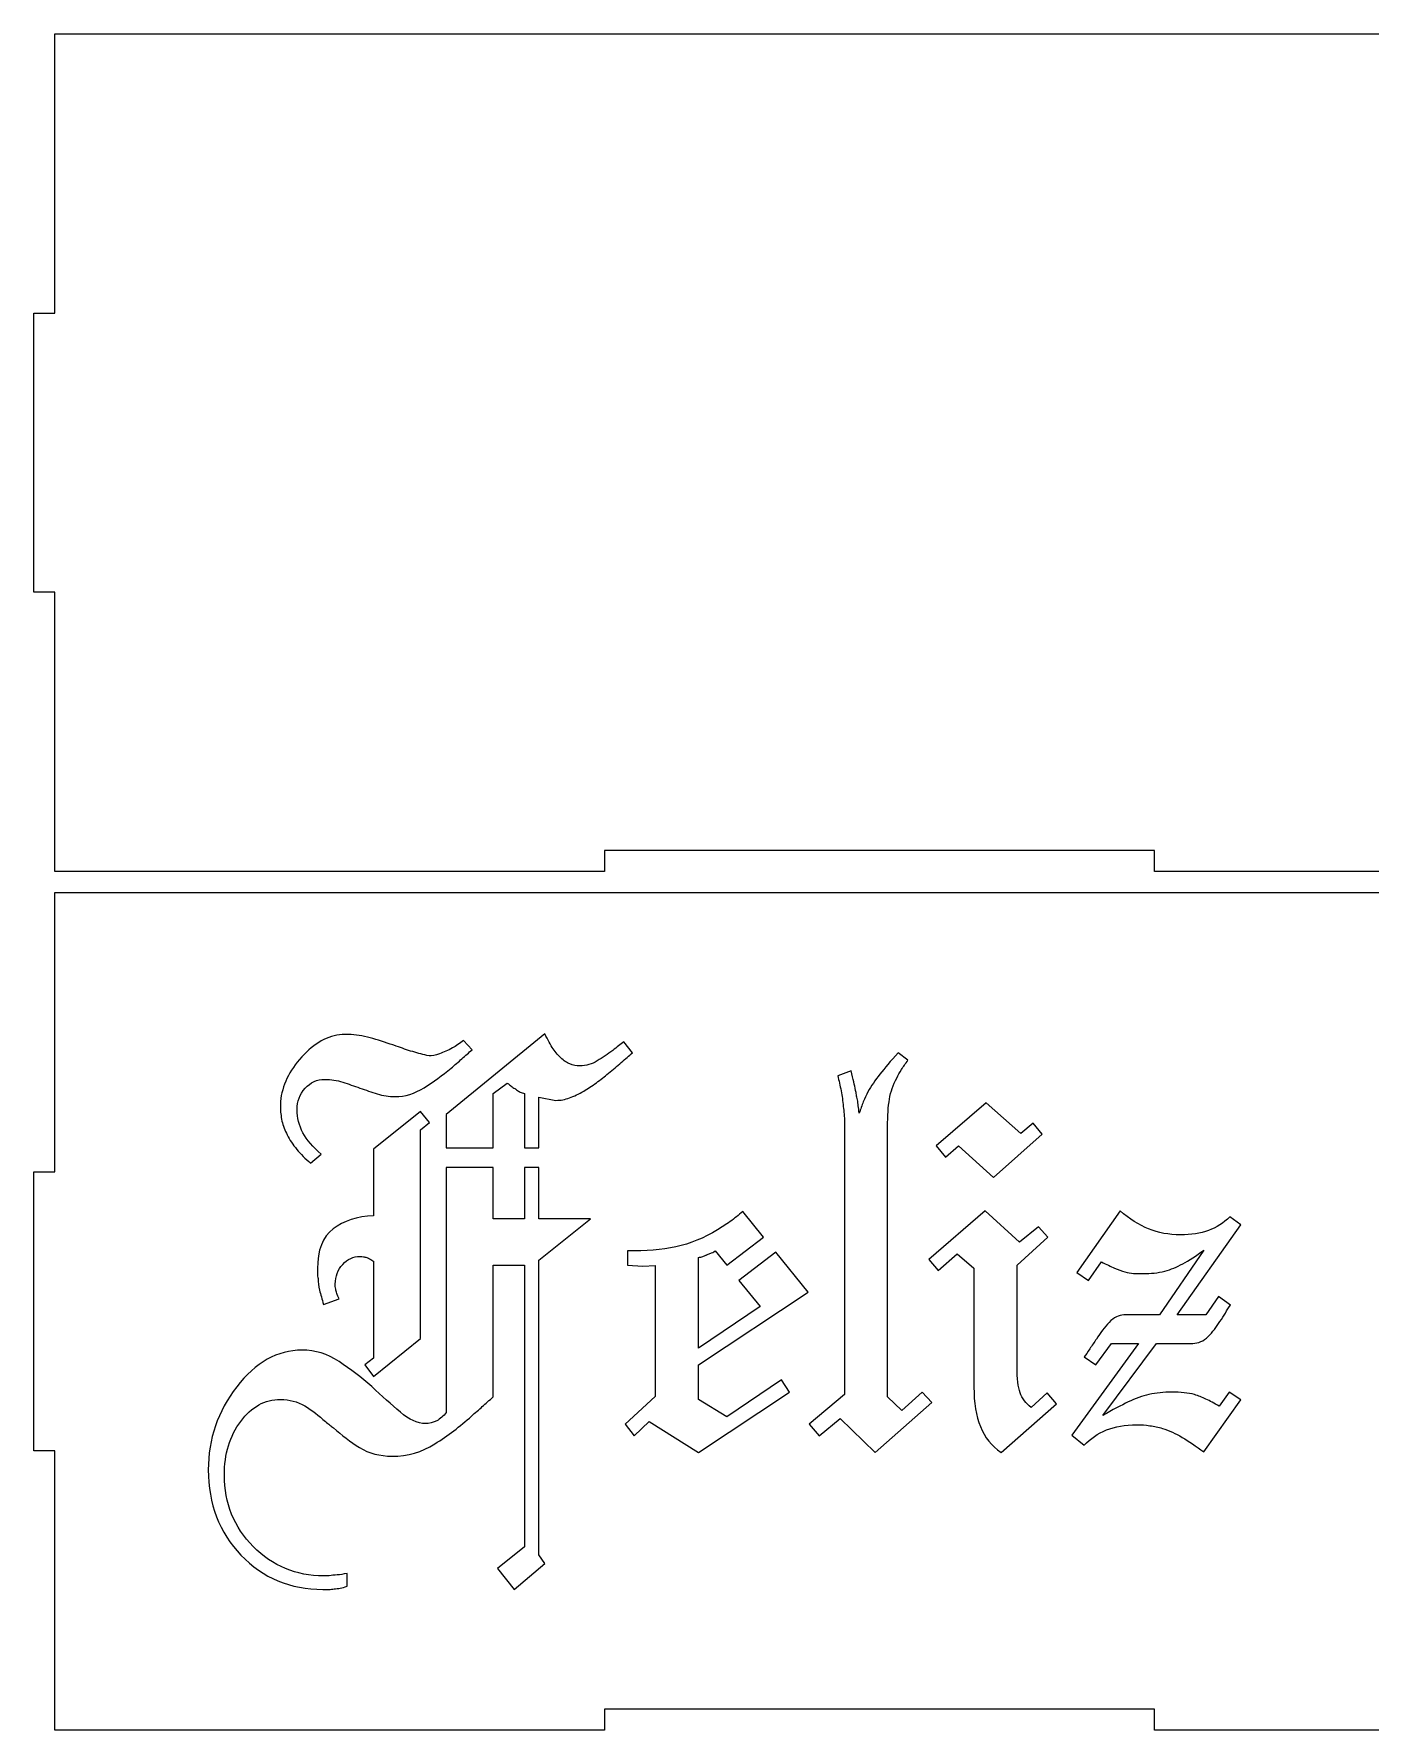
# Model space of a CAD drawing. Header units: millimetres. Extents: x -1983 to 1983, y -412 to 412.
# Drawn here: x 496.9 to 688.5, y -412.5 to -169.5 of the extents above; entities that cross this region are included whole.
import ezdxf

# ---------------------------------------------------------------- set-up
doc = ezdxf.new("R2010")
doc.units = ezdxf.units.MM
doc.header["$MEASUREMENT"] = 0
doc.layers.add('Camada 1', color=7, linetype='Continuous')

msp = doc.modelspace()

# ---------------------------------------------------------------- linework, layer by layer
at = {"layer": 'Camada 1', "color": 250, "lineweight": 9}
for points, knots in [([(896.9377, -169.5), (896.9377, -169.5), (499.9377, -169.5), (499.9377, -169.5), (499.9377, -169.5), (499.9377, -169.5), (499.9377, -209.5), (499.9377, -209.5), (499.9377, -209.5), (499.9377, -209.5), (496.9377, -209.5), (496.9377, -209.5), (496.9377, -209.5), (496.9377, -209.5), (496.9377, -249.5), (496.9377, -249.5), (496.9377, -249.5), (496.9377, -249.5), (499.9377, -249.5), (499.9377, -249.5), (499.9377, -249.5), (499.9377, -249.5), (499.9377, -289.5), (499.9377, -289.5), (499.9377, -289.5), (499.9377, -289.5), (578.7377, -289.5), (578.7377, -289.5), (578.7377, -289.5), (578.7377, -289.5), (578.7377, -286.5), (578.7377, -286.5), (578.7377, -286.5), (578.7377, -286.5), (657.5377, -286.5), (657.5377, -286.5), (657.5377, -286.5), (657.5377, -286.5), (657.5377, -289.5), (657.5377, -289.5), (657.5377, -289.5), (657.5377, -289.5), (736.3377, -289.5), (736.3377, -289.5), (736.3377, -289.5), (736.3377, -289.5), (736.3377, -286.5), (736.3377, -286.5), (736.3377, -286.5), (736.3377, -286.5), (815.1377, -286.5), (815.1377, -286.5), (815.1377, -286.5), (815.1377, -286.5), (815.1377, -289.5), (815.1377, -289.5), (815.1377, -289.5), (815.1377, -289.5), (896.9377, -289.5), (896.9377, -289.5), (896.9377, -289.5), (896.9377, -289.5), (896.9377, -249.5), (896.9377, -249.5), (896.9377, -249.5), (896.9377, -249.5), (893.9377, -249.5), (893.9377, -249.5), (893.9377, -249.5), (893.9377, -249.5), (893.9377, -209.5), (893.9377, -209.5), (893.9377, -209.5), (893.9377, -209.5), (896.9377, -209.5), (896.9377, -209.5), (896.9377, -209.5), (896.9377, -209.5), (896.9377, -169.5), (896.9377, -169.5)], [0, 0, 0, 0, 0.04761905, 0.04761905, 0.04761905, 0.04761905, 0.0952381, 0.0952381, 0.0952381, 0.0952381, 0.14285714, 0.14285714, 0.14285714, 0.14285714, 0.19047619, 0.19047619, 0.19047619, 0.19047619, 0.23809524, 0.23809524, 0.23809524, 0.23809524, 0.28571429, 0.28571429, 0.28571429, 0.28571429, 0.33333333, 0.33333333, 0.33333333, 0.33333333, 0.38095238, 0.38095238, 0.38095238, 0.38095238, 0.42857143, 0.42857143, 0.42857143, 0.42857143, 0.47619048, 0.47619048, 0.47619048, 0.47619048, 0.52380952, 0.52380952, 0.52380952, 0.52380952, 0.57142857, 0.57142857, 0.57142857, 0.57142857, 0.61904762, 0.61904762, 0.61904762, 0.61904762, 0.66666667, 0.66666667, 0.66666667, 0.66666667, 0.71428571, 0.71428571, 0.71428571, 0.71428571, 0.76190476, 0.76190476, 0.76190476, 0.76190476, 0.80952381, 0.80952381, 0.80952381, 0.80952381, 0.85714286, 0.85714286, 0.85714286, 0.85714286, 0.9047619, 0.9047619, 0.9047619, 0.9047619, 1, 1, 1, 1]), ([(896.9377, -292.5), (896.9377, -292.5), (499.9377, -292.5), (499.9377, -292.5), (499.9377, -292.5), (499.9377, -292.5), (499.9377, -332.5), (499.9377, -332.5), (499.9377, -332.5), (499.9377, -332.5), (496.9377, -332.5), (496.9377, -332.5), (496.9377, -332.5), (496.9377, -332.5), (496.9377, -372.5), (496.9377, -372.5), (496.9377, -372.5), (496.9377, -372.5), (499.9377, -372.5), (499.9377, -372.5), (499.9377, -372.5), (499.9377, -372.5), (499.9377, -412.5), (499.9377, -412.5), (499.9377, -412.5), (499.9377, -412.5), (578.7377, -412.5), (578.7377, -412.5), (578.7377, -412.5), (578.7377, -412.5), (578.7377, -409.5), (578.7377, -409.5), (578.7377, -409.5), (578.7377, -409.5), (657.5377, -409.5), (657.5377, -409.5), (657.5377, -409.5), (657.5377, -409.5), (657.5377, -412.5), (657.5377, -412.5), (657.5377, -412.5), (657.5377, -412.5), (736.3377, -412.5), (736.3377, -412.5), (736.3377, -412.5), (736.3377, -412.5), (736.3377, -409.5), (736.3377, -409.5), (736.3377, -409.5), (736.3377, -409.5), (815.1377, -409.5), (815.1377, -409.5), (815.1377, -409.5), (815.1377, -409.5), (815.1377, -412.5), (815.1377, -412.5), (815.1377, -412.5), (815.1377, -412.5), (896.9377, -412.5), (896.9377, -412.5), (896.9377, -412.5), (896.9377, -412.5), (896.9377, -372.5), (896.9377, -372.5), (896.9377, -372.5), (896.9377, -372.5), (893.9377, -372.5), (893.9377, -372.5), (893.9377, -372.5), (893.9377, -372.5), (893.9377, -332.5), (893.9377, -332.5), (893.9377, -332.5), (893.9377, -332.5), (896.9377, -332.5), (896.9377, -332.5), (896.9377, -332.5), (896.9377, -332.5), (896.9377, -292.5), (896.9377, -292.5)], [0, 0, 0, 0, 0.04761905, 0.04761905, 0.04761905, 0.04761905, 0.0952381, 0.0952381, 0.0952381, 0.0952381, 0.14285714, 0.14285714, 0.14285714, 0.14285714, 0.19047619, 0.19047619, 0.19047619, 0.19047619, 0.23809524, 0.23809524, 0.23809524, 0.23809524, 0.28571429, 0.28571429, 0.28571429, 0.28571429, 0.33333333, 0.33333333, 0.33333333, 0.33333333, 0.38095238, 0.38095238, 0.38095238, 0.38095238, 0.42857143, 0.42857143, 0.42857143, 0.42857143, 0.47619048, 0.47619048, 0.47619048, 0.47619048, 0.52380952, 0.52380952, 0.52380952, 0.52380952, 0.57142857, 0.57142857, 0.57142857, 0.57142857, 0.61904762, 0.61904762, 0.61904762, 0.61904762, 0.66666667, 0.66666667, 0.66666667, 0.66666667, 0.71428571, 0.71428571, 0.71428571, 0.71428571, 0.76190476, 0.76190476, 0.76190476, 0.76190476, 0.80952381, 0.80952381, 0.80952381, 0.80952381, 0.85714286, 0.85714286, 0.85714286, 0.85714286, 0.9047619, 0.9047619, 0.9047619, 0.9047619, 1, 1, 1, 1]), ([(536.6044, -331.295), (535.8386, -330.6471), (535.1761, -329.9842), (534.6161, -329.307), (534.6161, -329.307), (534.0571, -328.63), (533.6004, -327.9378), (533.2472, -327.231), (533.2472, -327.231), (532.8937, -326.5829), (532.6438, -325.9203), (532.4961, -325.2428), (532.4961, -325.2428), (532.3488, -324.5659), (532.2753, -323.8735), (532.2753, -323.1668), (532.2753, -323.1668), (532.2753, -323.0489), (532.2753, -322.9309), (532.2753, -322.8137), (532.2753, -322.8137), (532.2753, -322.6954), (532.2753, -322.5775), (532.2753, -322.4602), (532.2753, -322.4602), (532.5108, -320.1624), (533.5272, -318.0275), (535.3234, -316.0542), (535.3234, -316.0542), (537.1201, -314.0812), (539.0488, -313.0057), (541.1104, -312.8293), (541.1104, -312.8293), (541.2287, -312.8293), (541.3312, -312.8293), (541.4193, -312.8293), (541.4193, -312.8293), (541.5077, -312.8293), (541.5821, -312.8293), (541.6406, -312.8293), (541.6406, -312.8293), (542.6422, -312.8293), (543.6724, -312.962), (544.7328, -313.2273), (544.7328, -313.2273), (545.7937, -313.4922), (546.8826, -313.8309), (548.0019, -314.2429), (548.0019, -314.2429), (548.1194, -314.2429), (548.2524, -314.2727), (548.3994, -314.3311), (548.3994, -314.3311), (548.5468, -314.3905), (548.7088, -314.4491), (548.8853, -314.5079), (548.8853, -314.5079), (549.6511, -314.8026), (550.4319, -315.0675), (551.2272, -315.3035), (551.2272, -315.3035), (552.0222, -315.5389), (552.8024, -315.7451), (553.5686, -315.9219), (553.5686, -315.9219), (553.9808, -315.9219), (554.4811, -315.8186), (555.0704, -315.6125), (555.0704, -315.6125), (555.6592, -315.406), (556.2776, -315.1267), (556.9257, -314.7735), (556.9257, -314.7735), (557.1611, -314.6553), (557.4262, -314.4938), (557.721, -314.2873), (557.721, -314.2873), (558.0153, -314.0812), (558.2803, -313.8895), (558.5158, -313.7127), (558.5158, -313.7127), (558.5158, -313.7127), (559.7528, -315.0384), (559.7528, -315.0384), (559.7528, -315.0384), (559.2817, -315.4504), (558.7958, -315.8775), (558.2953, -316.3194), (558.2953, -316.3194), (557.7942, -316.7609), (557.2792, -317.2176), (556.7491, -317.6887), (556.7491, -317.6887), (555.5122, -318.6903), (554.2161, -319.6178), (552.8612, -320.4719), (552.8612, -320.4719), (551.5068, -321.3258), (550.1225, -321.7525), (548.7088, -321.7525), (548.7088, -321.7525), (547.8252, -321.7525), (546.9711, -321.6203), (546.1468, -321.3553), (546.1468, -321.3553), (545.3222, -321.0903), (544.4976, -320.8107), (543.6724, -320.5159), (543.6724, -320.5159), (542.8477, -320.2216), (542.0236, -319.9419), (541.1989, -319.677), (541.1989, -319.677), (540.3742, -319.4118), (539.5203, -319.279), (538.6368, -319.279), (538.6368, -319.279), (537.5176, -319.279), (536.5751, -319.7058), (535.8092, -320.5604), (535.8092, -320.5604), (535.0437, -321.4141), (534.6608, -322.4301), (534.6608, -323.6085), (534.6608, -323.6085), (534.6608, -324.787), (534.9402, -325.8909), (535.5002, -326.9217), (535.5002, -326.9217), (536.0595, -327.9525), (536.9286, -328.9688), (538.1062, -329.9699), (538.1062, -329.9699), (538.1062, -329.9699), (536.6044, -331.295), (536.6044, -331.295)], [0, 0, 0, 0, 0.02857143, 0.02857143, 0.02857143, 0.02857143, 0.05714286, 0.05714286, 0.05714286, 0.05714286, 0.08571429, 0.08571429, 0.08571429, 0.08571429, 0.11428571, 0.11428571, 0.11428571, 0.11428571, 0.14285714, 0.14285714, 0.14285714, 0.14285714, 0.17142857, 0.17142857, 0.17142857, 0.17142857, 0.2, 0.2, 0.2, 0.2, 0.22857143, 0.22857143, 0.22857143, 0.22857143, 0.25714286, 0.25714286, 0.25714286, 0.25714286, 0.28571429, 0.28571429, 0.28571429, 0.28571429, 0.31428571, 0.31428571, 0.31428571, 0.31428571, 0.34285714, 0.34285714, 0.34285714, 0.34285714, 0.37142857, 0.37142857, 0.37142857, 0.37142857, 0.4, 0.4, 0.4, 0.4, 0.42857143, 0.42857143, 0.42857143, 0.42857143, 0.45714286, 0.45714286, 0.45714286, 0.45714286, 0.48571429, 0.48571429, 0.48571429, 0.48571429, 0.51428571, 0.51428571, 0.51428571, 0.51428571, 0.54285714, 0.54285714, 0.54285714, 0.54285714, 0.57142857, 0.57142857, 0.57142857, 0.57142857, 0.6, 0.6, 0.6, 0.6, 0.62857143, 0.62857143, 0.62857143, 0.62857143, 0.65714286, 0.65714286, 0.65714286, 0.65714286, 0.68571429, 0.68571429, 0.68571429, 0.68571429, 0.71428571, 0.71428571, 0.71428571, 0.71428571, 0.74285714, 0.74285714, 0.74285714, 0.74285714, 0.77142857, 0.77142857, 0.77142857, 0.77142857, 0.8, 0.8, 0.8, 0.8, 0.82857143, 0.82857143, 0.82857143, 0.82857143, 0.85714286, 0.85714286, 0.85714286, 0.85714286, 0.88571429, 0.88571429, 0.88571429, 0.88571429, 0.91428571, 0.91428571, 0.91428571, 0.91428571, 0.94285714, 0.94285714, 0.94285714, 0.94285714, 1, 1, 1, 1]), ([(556.0421, -329.1036), (556.0421, -329.1036), (556.0421, -324.3155), (556.0421, -324.3155), (556.0421, -324.3155), (556.0421, -324.3155), (570.1786, -312.741), (570.1786, -312.741), (570.1786, -312.741), (570.5908, -313.6245), (570.9888, -314.3462), (571.371, -314.9058), (571.371, -314.9058), (571.7542, -315.4651), (572.1224, -315.8925), (572.4759, -316.1869), (572.4759, -316.1869), (572.8886, -316.5994), (573.3153, -316.8938), (573.7569, -317.0703), (573.7569, -317.0703), (574.199, -317.2469), (574.6844, -317.3352), (575.2153, -317.3352), (575.2153, -317.3352), (576.0987, -317.3352), (576.9227, -317.1), (577.6888, -316.6285), (577.6888, -316.6285), (578.4542, -316.1575), (579.1907, -315.6566), (579.8974, -315.1267), (579.8974, -315.1267), (580.192, -314.891), (580.472, -314.6705), (580.737, -314.464), (580.737, -314.464), (581.0019, -314.2576), (581.2522, -314.0662), (581.4877, -313.8895), (581.4877, -313.8895), (581.4877, -313.8895), (582.7253, -315.4802), (582.7253, -315.4802), (582.7253, -315.4802), (582.2538, -315.8925), (581.7236, -316.3488), (581.1342, -316.8494), (581.1342, -316.8494), (580.5455, -317.3503), (579.9268, -317.8655), (579.2792, -318.3957), (579.2792, -318.3957), (578.7486, -318.867), (578.1742, -319.3235), (577.5558, -319.7652), (577.5558, -319.7652), (576.9374, -320.2069), (576.334, -320.6042), (575.7453, -320.9576), (575.7453, -320.9576), (575.0377, -321.3703), (574.3607, -321.6941), (573.7126, -321.9295), (573.7126, -321.9295), (573.0653, -322.1652), (572.4171, -322.2834), (571.7692, -322.2834), (571.7692, -322.2834), (571.7692, -322.2834), (569.2951, -321.841), (569.2951, -321.841), (569.2951, -321.841), (569.2951, -321.841), (569.2951, -329.1036), (569.2951, -329.1036), (569.2951, -329.1036), (569.2951, -329.1036), (567.263, -329.1036), (567.263, -329.1036), (567.263, -329.1036), (567.263, -329.1036), (567.263, -321.3109), (567.263, -321.3109), (567.263, -321.3109), (567.0276, -321.2524), (566.821, -321.1788), (566.6442, -321.0903), (566.6442, -321.0903), (566.4676, -321.002), (566.2911, -320.8989), (566.1143, -320.7809), (566.1143, -320.7809), (566.0555, -320.7221), (566.0111, -320.6777), (565.9821, -320.6485), (565.9821, -320.6485), (565.9523, -320.6189), (565.9086, -320.6042), (565.8493, -320.6042), (565.8493, -320.6042), (565.6727, -320.4869), (565.5107, -320.3689), (565.3636, -320.2507), (565.3636, -320.2507), (565.2159, -320.1335), (565.0242, -319.9858), (564.7889, -319.8093), (564.7889, -319.8093), (564.7889, -319.8093), (562.7572, -321.3109), (562.7572, -321.3109), (562.7572, -321.3109), (562.7572, -321.3109), (562.7572, -329.1036), (562.7572, -329.1036), (562.7572, -329.1036), (562.7572, -329.1036), (556.0421, -329.1036), (556.0421, -329.1036)], [0, 0, 0, 0, 0.03225806, 0.03225806, 0.03225806, 0.03225806, 0.06451613, 0.06451613, 0.06451613, 0.06451613, 0.09677419, 0.09677419, 0.09677419, 0.09677419, 0.12903226, 0.12903226, 0.12903226, 0.12903226, 0.16129032, 0.16129032, 0.16129032, 0.16129032, 0.19354839, 0.19354839, 0.19354839, 0.19354839, 0.22580645, 0.22580645, 0.22580645, 0.22580645, 0.25806452, 0.25806452, 0.25806452, 0.25806452, 0.29032258, 0.29032258, 0.29032258, 0.29032258, 0.32258065, 0.32258065, 0.32258065, 0.32258065, 0.35483871, 0.35483871, 0.35483871, 0.35483871, 0.38709677, 0.38709677, 0.38709677, 0.38709677, 0.41935484, 0.41935484, 0.41935484, 0.41935484, 0.4516129, 0.4516129, 0.4516129, 0.4516129, 0.48387097, 0.48387097, 0.48387097, 0.48387097, 0.51612903, 0.51612903, 0.51612903, 0.51612903, 0.5483871, 0.5483871, 0.5483871, 0.5483871, 0.58064516, 0.58064516, 0.58064516, 0.58064516, 0.61290323, 0.61290323, 0.61290323, 0.61290323, 0.64516129, 0.64516129, 0.64516129, 0.64516129, 0.67741935, 0.67741935, 0.67741935, 0.67741935, 0.70967742, 0.70967742, 0.70967742, 0.70967742, 0.74193548, 0.74193548, 0.74193548, 0.74193548, 0.77419355, 0.77419355, 0.77419355, 0.77419355, 0.80645161, 0.80645161, 0.80645161, 0.80645161, 0.83870968, 0.83870968, 0.83870968, 0.83870968, 0.87096774, 0.87096774, 0.87096774, 0.87096774, 0.90322581, 0.90322581, 0.90322581, 0.90322581, 0.93548387, 0.93548387, 0.93548387, 0.93548387, 1, 1, 1, 1]), ([(609.4958, -370.3472), (609.4958, -370.3472), (608.0821, -368.6682), (608.0821, -368.6682), (608.0821, -368.6682), (608.0821, -368.6682), (613.1183, -364.4273), (613.1183, -364.4273), (613.1183, -364.4273), (613.1183, -364.4273), (613.1183, -325.2871), (613.1183, -325.2871), (613.1183, -325.2871), (613.1183, -324.9928), (613.1036, -324.654), (613.0742, -324.271), (613.0742, -324.271), (613.0444, -323.8885), (613.0003, -323.5203), (612.9418, -323.1668), (612.9418, -323.1668), (612.8827, -322.401), (612.7792, -321.6503), (612.6325, -320.9136), (612.6325, -320.9136), (612.4852, -320.1772), (612.3227, -319.4559), (612.1461, -318.7492), (612.1461, -318.7492), (612.1461, -318.7492), (614.0903, -318.0422), (614.0903, -318.0422), (614.0903, -318.0422), (614.2078, -318.6903), (614.3257, -319.2203), (614.4437, -319.6325), (614.4437, -319.6325), (614.561, -320.0452), (614.6495, -320.4569), (614.7087, -320.8691), (614.7087, -320.8691), (614.7675, -321.0462), (614.8122, -321.2524), (614.841, -321.4876), (614.841, -321.4876), (614.8704, -321.7238), (614.9145, -321.9593), (614.9737, -322.1953), (614.9737, -322.1953), (615.0324, -322.489), (615.0769, -322.7836), (615.1059, -323.0786), (615.1059, -323.0786), (615.1357, -323.3724), (615.1802, -323.7259), (615.2389, -324.1388), (615.2389, -324.1388), (615.4154, -323.5491), (615.6071, -323.0044), (615.8127, -322.504), (615.8127, -322.504), (616.0192, -322.0034), (616.2403, -321.5173), (616.4758, -321.0462), (616.4758, -321.0462), (616.9469, -320.2216), (617.5209, -319.382), (618.1988, -318.5284), (618.1988, -318.5284), (618.8758, -317.6743), (619.7442, -316.6576), (620.8053, -315.4802), (620.8053, -315.4802), (620.8053, -315.4802), (622.2186, -316.5403), (622.2186, -316.5403), (622.2186, -316.5403), (621.8652, -317.0111), (621.5557, -317.4534), (621.2908, -317.8655), (621.2908, -317.8655), (621.0258, -318.2777), (620.8053, -318.6903), (620.6286, -319.1024), (620.6286, -319.1024), (620.0984, -320.0452), (619.7442, -321.0462), (619.5677, -322.1068), (619.5677, -322.1068), (619.3911, -323.1668), (619.3027, -324.492), (619.3027, -326.0824), (619.3027, -326.0824), (619.3027, -326.0824), (619.3027, -364.7808), (619.3027, -364.7808), (619.3027, -364.7808), (619.3027, -364.7808), (621.3352, -366.7247), (621.3352, -366.7247), (621.3352, -366.7247), (621.3352, -366.7247), (624.2508, -364.0738), (624.2508, -364.0738), (624.2508, -364.0738), (624.2508, -364.0738), (625.6641, -365.5757), (625.6641, -365.5757), (625.6641, -365.5757), (625.6641, -365.5757), (617.5357, -372.7325), (617.5357, -372.7325), (617.5357, -372.7325), (617.5357, -372.7325), (612.4995, -367.8734), (612.4995, -367.8734), (612.4995, -367.8734), (612.4995, -367.8734), (609.4958, -370.3472), (609.4958, -370.3472)], [0, 0, 0, 0, 0.03225806, 0.03225806, 0.03225806, 0.03225806, 0.06451613, 0.06451613, 0.06451613, 0.06451613, 0.09677419, 0.09677419, 0.09677419, 0.09677419, 0.12903226, 0.12903226, 0.12903226, 0.12903226, 0.16129032, 0.16129032, 0.16129032, 0.16129032, 0.19354839, 0.19354839, 0.19354839, 0.19354839, 0.22580645, 0.22580645, 0.22580645, 0.22580645, 0.25806452, 0.25806452, 0.25806452, 0.25806452, 0.29032258, 0.29032258, 0.29032258, 0.29032258, 0.32258065, 0.32258065, 0.32258065, 0.32258065, 0.35483871, 0.35483871, 0.35483871, 0.35483871, 0.38709677, 0.38709677, 0.38709677, 0.38709677, 0.41935484, 0.41935484, 0.41935484, 0.41935484, 0.4516129, 0.4516129, 0.4516129, 0.4516129, 0.48387097, 0.48387097, 0.48387097, 0.48387097, 0.51612903, 0.51612903, 0.51612903, 0.51612903, 0.5483871, 0.5483871, 0.5483871, 0.5483871, 0.58064516, 0.58064516, 0.58064516, 0.58064516, 0.61290323, 0.61290323, 0.61290323, 0.61290323, 0.64516129, 0.64516129, 0.64516129, 0.64516129, 0.67741935, 0.67741935, 0.67741935, 0.67741935, 0.70967742, 0.70967742, 0.70967742, 0.70967742, 0.74193548, 0.74193548, 0.74193548, 0.74193548, 0.77419355, 0.77419355, 0.77419355, 0.77419355, 0.80645161, 0.80645161, 0.80645161, 0.80645161, 0.83870968, 0.83870968, 0.83870968, 0.83870968, 0.87096774, 0.87096774, 0.87096774, 0.87096774, 0.90322581, 0.90322581, 0.90322581, 0.90322581, 0.93548387, 0.93548387, 0.93548387, 0.93548387, 1, 1, 1, 1]), ([(634.4992, -333.3273), (634.4992, -333.3273), (629.4637, -328.821), (629.4637, -328.821), (629.4637, -328.821), (629.4637, -328.821), (627.6086, -330.4118), (627.6086, -330.4118), (627.6086, -330.4118), (627.6086, -330.4118), (626.2828, -328.821), (626.2828, -328.821), (626.2828, -328.821), (626.2828, -328.821), (633.4393, -322.6369), (633.4393, -322.6369), (633.4393, -322.6369), (633.4393, -322.6369), (638.3873, -327.0543), (638.3873, -327.0543), (638.3873, -327.0543), (638.3873, -327.0543), (640.1541, -325.5521), (640.1541, -325.5521), (640.1541, -325.5521), (640.1541, -325.5521), (641.4795, -327.1425), (641.4795, -327.1425), (641.4795, -327.1425), (641.4795, -327.1425), (634.4992, -333.3273), (634.4992, -333.3273)], [0, 0, 0, 0, 0.11111111, 0.11111111, 0.11111111, 0.11111111, 0.22222222, 0.22222222, 0.22222222, 0.22222222, 0.33333333, 0.33333333, 0.33333333, 0.33333333, 0.44444444, 0.44444444, 0.44444444, 0.44444444, 0.55555556, 0.55555556, 0.55555556, 0.55555556, 0.66666667, 0.66666667, 0.66666667, 0.66666667, 0.77777778, 0.77777778, 0.77777778, 0.77777778, 1, 1, 1, 1]), ([(544.3793, -360.1866), (544.3793, -360.1866), (545.6162, -359.2147), (545.6162, -359.2147), (545.6162, -359.2147), (545.6162, -359.2147), (545.6162, -345.3435), (545.6162, -345.3435), (545.6162, -345.3435), (545.4395, -345.2253), (545.2774, -345.1223), (545.1307, -345.0339), (545.1307, -345.0339), (544.9837, -344.9456), (544.821, -344.872), (544.6443, -344.8134), (544.6443, -344.8134), (544.4678, -344.7541), (544.3059, -344.71), (544.1588, -344.6806), (544.1588, -344.6806), (544.0111, -344.651), (543.8494, -344.6366), (543.6724, -344.6366), (543.6724, -344.6366), (542.7305, -344.6366), (541.9058, -345.0191), (541.1989, -345.7853), (541.1989, -345.7853), (540.4922, -346.5506), (540.1388, -347.4935), (540.1388, -348.6125), (540.1388, -348.6125), (540.1388, -348.7302), (540.1388, -348.8478), (540.1388, -348.9657), (540.1388, -348.9657), (540.1388, -349.0836), (540.1678, -349.2016), (540.2272, -349.3192), (540.2272, -349.3192), (540.2272, -349.4959), (540.271, -349.702), (540.3593, -349.9376), (540.3593, -349.9376), (540.4477, -350.1732), (540.551, -350.4382), (540.6687, -350.7325), (540.6687, -350.7325), (540.6687, -350.7325), (538.4601, -351.5281), (538.4601, -351.5281), (538.4601, -351.5281), (538.2242, -350.7623), (538.0327, -350.0853), (537.8852, -349.4959), (537.8852, -349.4959), (537.7384, -348.9069), (537.6643, -348.3475), (537.6643, -347.8174), (537.6643, -347.8174), (537.6058, -347.5818), (537.5761, -347.3459), (537.5761, -347.1104), (537.5761, -347.1104), (537.5761, -346.8751), (537.5761, -346.639), (537.5761, -346.4036), (537.5761, -346.4036), (537.5761, -343.7525), (538.3275, -341.8534), (539.8291, -340.705), (539.8291, -340.705), (541.3312, -339.5559), (543.2604, -338.9228), (545.6162, -338.8052), (545.6162, -338.8052), (545.6162, -338.8052), (545.6162, -329.2625), (545.6162, -329.2625), (545.6162, -329.2625), (545.6162, -329.2625), (552.331, -323.8735), (552.331, -323.8735), (552.331, -323.8735), (552.331, -323.8735), (553.6571, -325.4636), (553.6571, -325.4636), (553.6571, -325.4636), (553.6571, -325.4636), (552.331, -326.5241), (552.331, -326.5241), (552.331, -326.5241), (552.331, -326.5241), (552.331, -356.3874), (552.331, -356.3874), (552.331, -356.3874), (552.331, -356.3874), (545.6162, -361.8653), (545.6162, -361.8653), (545.6162, -361.8653), (545.6162, -361.8653), (544.3793, -360.1866), (544.3793, -360.1866)], [0, 0, 0, 0, 0.03703704, 0.03703704, 0.03703704, 0.03703704, 0.07407407, 0.07407407, 0.07407407, 0.07407407, 0.11111111, 0.11111111, 0.11111111, 0.11111111, 0.14814815, 0.14814815, 0.14814815, 0.14814815, 0.18518519, 0.18518519, 0.18518519, 0.18518519, 0.22222222, 0.22222222, 0.22222222, 0.22222222, 0.25925926, 0.25925926, 0.25925926, 0.25925926, 0.2962963, 0.2962963, 0.2962963, 0.2962963, 0.33333333, 0.33333333, 0.33333333, 0.33333333, 0.37037037, 0.37037037, 0.37037037, 0.37037037, 0.40740741, 0.40740741, 0.40740741, 0.40740741, 0.44444444, 0.44444444, 0.44444444, 0.44444444, 0.48148148, 0.48148148, 0.48148148, 0.48148148, 0.51851852, 0.51851852, 0.51851852, 0.51851852, 0.55555556, 0.55555556, 0.55555556, 0.55555556, 0.59259259, 0.59259259, 0.59259259, 0.59259259, 0.62962963, 0.62962963, 0.62962963, 0.62962963, 0.66666667, 0.66666667, 0.66666667, 0.66666667, 0.7037037, 0.7037037, 0.7037037, 0.7037037, 0.74074074, 0.74074074, 0.74074074, 0.74074074, 0.77777778, 0.77777778, 0.77777778, 0.77777778, 0.81481481, 0.81481481, 0.81481481, 0.81481481, 0.85185185, 0.85185185, 0.85185185, 0.85185185, 0.88888889, 0.88888889, 0.88888889, 0.88888889, 0.92592593, 0.92592593, 0.92592593, 0.92592593, 1, 1, 1, 1]), ([(541.8173, -391.9051), (541.4639, -392.0234), (541.1402, -392.1116), (540.8454, -392.1705), (540.8454, -392.1705), (540.551, -392.2291), (540.256, -392.2589), (539.9621, -392.2589), (539.9621, -392.2589), (539.7261, -392.3174), (539.4758, -392.3472), (539.2108, -392.3472), (539.2108, -392.3472), (538.9457, -392.3472), (538.6657, -392.3472), (538.3716, -392.3472), (538.3716, -392.3472), (533.6595, -392.3472), (529.7424, -390.7123), (526.6203, -387.4433), (526.6203, -387.4433), (523.499, -384.174), (521.9377, -380.0954), (521.9377, -375.2066), (521.9377, -375.2066), (521.9377, -370.789), (523.2926, -366.8275), (526.0019, -363.3231), (526.0019, -363.3231), (528.7119, -359.8185), (531.8337, -358.066), (535.3676, -358.066), (535.3676, -358.066), (537.2526, -358.066), (539.0192, -358.611), (540.6687, -359.7006), (540.6687, -359.7006), (542.3176, -360.7901), (543.8788, -361.9832), (545.3512, -363.279), (545.3512, -363.279), (546.8237, -364.6338), (548.1936, -365.8556), (549.4599, -366.9455), (549.4599, -366.9455), (550.7259, -368.0354), (551.9191, -368.5801), (553.0387, -368.5801), (553.0387, -368.5801), (553.6273, -368.5801), (554.1723, -368.4474), (554.6726, -368.1824), (554.6726, -368.1824), (555.1734, -367.9172), (555.6302, -367.52), (556.0421, -366.99), (556.0421, -366.99), (556.0421, -366.99), (556.0421, -331.8934), (556.0421, -331.8934), (556.0421, -331.8934), (556.0421, -331.8934), (562.7572, -331.8934), (562.7572, -331.8934), (562.7572, -331.8934), (562.7572, -331.8934), (562.7572, -339.2469), (562.7572, -339.2469), (562.7572, -339.2469), (562.7572, -339.2469), (567.263, -339.2469), (567.263, -339.2469), (567.263, -339.2469), (567.263, -339.2469), (567.263, -331.8934), (567.263, -331.8934), (567.263, -331.8934), (567.263, -331.8934), (569.2951, -331.8934), (569.2951, -331.8934), (569.2951, -331.8934), (569.2951, -331.8934), (569.2951, -339.2469), (569.2951, -339.2469), (569.2951, -339.2469), (569.2951, -339.2469), (576.7169, -339.2469), (576.7169, -339.2469), (576.7169, -339.2469), (576.7169, -339.2469), (569.2951, -345.1668), (569.2951, -345.1668), (569.2951, -345.1668), (569.2951, -345.1668), (569.2951, -387.3988), (569.2951, -387.3988), (569.2951, -387.3988), (569.2951, -387.3988), (570.1786, -388.6365), (570.1786, -388.6365), (570.1786, -388.6365), (570.1786, -388.6365), (565.7608, -392.3472), (565.7608, -392.3472), (565.7608, -392.3472), (565.7608, -392.3472), (563.3756, -389.3434), (563.3756, -389.3434), (563.3756, -389.3434), (563.3756, -389.3434), (567.263, -386.2505), (567.263, -386.2505), (567.263, -386.2505), (567.263, -386.2505), (567.263, -345.8734), (567.263, -345.8734), (567.263, -345.8734), (567.263, -345.8734), (562.7572, -345.8734), (562.7572, -345.8734), (562.7572, -345.8734), (562.7572, -345.8734), (562.7572, -364.7808), (562.7572, -364.7808), (562.7572, -364.7808), (562.2269, -365.2522), (561.7121, -365.7086), (561.2108, -366.1506), (561.2108, -366.1506), (560.7104, -366.5921), (560.1944, -367.0485), (559.6645, -367.52), (559.6645, -367.52), (558.0153, -368.9923), (556.2628, -370.3175), (554.4076, -371.4959), (554.4076, -371.4959), (552.5522, -372.6737), (550.5054, -373.2624), (548.2671, -373.2624), (548.2671, -373.2624), (546.5003, -373.2624), (544.954, -372.8504), (543.6287, -372.0258), (543.6287, -372.0258), (542.3036, -371.2016), (541.0519, -370.2587), (539.8738, -369.1985), (539.8738, -369.1985), (539.6973, -369.0806), (539.5203, -368.9482), (539.3438, -368.8006), (539.3438, -368.8006), (539.1671, -368.6539), (538.9607, -368.4918), (538.7254, -368.315), (538.7254, -368.315), (537.7825, -367.4316), (536.7959, -366.6806), (535.7652, -366.0618), (535.7652, -366.0618), (534.7343, -365.4436), (533.571, -365.134), (532.2753, -365.134), (532.2753, -365.134), (530.0371, -365.134), (528.1372, -366.1801), (526.5762, -368.2707), (526.5762, -368.2707), (525.0153, -370.3619), (524.2354, -372.9389), (524.2354, -376.0017), (524.2354, -376.0017), (524.2354, -380.0071), (525.6191, -383.4089), (528.3876, -386.2067), (528.3876, -386.2067), (531.156, -389.004), (534.5136, -390.4032), (538.4601, -390.4032), (538.4601, -390.4032), (538.5777, -390.4032), (538.7104, -390.4032), (538.8574, -390.4032), (538.8574, -390.4032), (539.0044, -390.4032), (539.1373, -390.4032), (539.2553, -390.4032), (539.2553, -390.4032), (539.6088, -390.344), (539.9911, -390.3), (540.4037, -390.2706), (540.4037, -390.2706), (540.816, -390.2412), (541.2871, -390.1673), (541.8173, -390.05), (541.8173, -390.05), (541.8173, -390.05), (541.8173, -391.9051), (541.8173, -391.9051)], [0, 0, 0, 0, 0.01960784, 0.01960784, 0.01960784, 0.01960784, 0.03921569, 0.03921569, 0.03921569, 0.03921569, 0.05882353, 0.05882353, 0.05882353, 0.05882353, 0.07843137, 0.07843137, 0.07843137, 0.07843137, 0.09803922, 0.09803922, 0.09803922, 0.09803922, 0.11764706, 0.11764706, 0.11764706, 0.11764706, 0.1372549, 0.1372549, 0.1372549, 0.1372549, 0.15686275, 0.15686275, 0.15686275, 0.15686275, 0.17647059, 0.17647059, 0.17647059, 0.17647059, 0.19607843, 0.19607843, 0.19607843, 0.19607843, 0.21568627, 0.21568627, 0.21568627, 0.21568627, 0.23529412, 0.23529412, 0.23529412, 0.23529412, 0.25490196, 0.25490196, 0.25490196, 0.25490196, 0.2745098, 0.2745098, 0.2745098, 0.2745098, 0.29411765, 0.29411765, 0.29411765, 0.29411765, 0.31372549, 0.31372549, 0.31372549, 0.31372549, 0.33333333, 0.33333333, 0.33333333, 0.33333333, 0.35294118, 0.35294118, 0.35294118, 0.35294118, 0.37254902, 0.37254902, 0.37254902, 0.37254902, 0.39215686, 0.39215686, 0.39215686, 0.39215686, 0.41176471, 0.41176471, 0.41176471, 0.41176471, 0.43137255, 0.43137255, 0.43137255, 0.43137255, 0.45098039, 0.45098039, 0.45098039, 0.45098039, 0.47058824, 0.47058824, 0.47058824, 0.47058824, 0.49019608, 0.49019608, 0.49019608, 0.49019608, 0.50980392, 0.50980392, 0.50980392, 0.50980392, 0.52941176, 0.52941176, 0.52941176, 0.52941176, 0.54901961, 0.54901961, 0.54901961, 0.54901961, 0.56862745, 0.56862745, 0.56862745, 0.56862745, 0.58823529, 0.58823529, 0.58823529, 0.58823529, 0.60784314, 0.60784314, 0.60784314, 0.60784314, 0.62745098, 0.62745098, 0.62745098, 0.62745098, 0.64705882, 0.64705882, 0.64705882, 0.64705882, 0.66666667, 0.66666667, 0.66666667, 0.66666667, 0.68627451, 0.68627451, 0.68627451, 0.68627451, 0.70588235, 0.70588235, 0.70588235, 0.70588235, 0.7254902, 0.7254902, 0.7254902, 0.7254902, 0.74509804, 0.74509804, 0.74509804, 0.74509804, 0.76470588, 0.76470588, 0.76470588, 0.76470588, 0.78431373, 0.78431373, 0.78431373, 0.78431373, 0.80392157, 0.80392157, 0.80392157, 0.80392157, 0.82352941, 0.82352941, 0.82352941, 0.82352941, 0.84313725, 0.84313725, 0.84313725, 0.84313725, 0.8627451, 0.8627451, 0.8627451, 0.8627451, 0.88235294, 0.88235294, 0.88235294, 0.88235294, 0.90196078, 0.90196078, 0.90196078, 0.90196078, 0.92156863, 0.92156863, 0.92156863, 0.92156863, 0.94117647, 0.94117647, 0.94117647, 0.94117647, 0.96078431, 0.96078431, 0.96078431, 0.96078431, 1, 1, 1, 1]), ([(582.9903, -370.3472), (582.9903, -370.3472), (581.6649, -368.6682), (581.6649, -368.6682), (581.6649, -368.6682), (581.6649, -368.6682), (585.994, -364.6922), (585.994, -364.6922), (585.994, -364.6922), (585.994, -364.6922), (585.994, -345.9617), (585.994, -345.9617), (585.994, -345.9617), (585.994, -345.9617), (584.2269, -346.0501), (584.2269, -346.0501), (584.2269, -346.0501), (584.2269, -346.0501), (582.0184, -345.8734), (582.0184, -345.8734), (582.0184, -345.8734), (582.0184, -345.8734), (582.0184, -343.8407), (582.0184, -343.8407), (582.0184, -343.8407), (584.6102, -343.9002), (586.9219, -343.7087), (588.9539, -343.267), (588.9539, -343.267), (590.9857, -342.8253), (592.974, -342.0151), (594.9176, -340.8373), (594.9176, -340.8373), (595.507, -340.4839), (596.1104, -340.0862), (596.7289, -339.6442), (596.7289, -339.6442), (597.3473, -339.2025), (597.9507, -338.717), (598.5402, -338.1868), (598.5402, -338.1868), (598.5402, -338.1868), (601.5337, -341.8865), (601.5337, -341.8865), (601.5337, -341.8865), (601.5337, -341.8865), (596.2395, -345.9064), (596.2395, -345.9064), (596.2395, -345.9064), (596.2395, -345.9064), (594.5641, -343.8407), (594.5641, -343.8407), (594.5641, -343.8407), (594.3288, -344.0175), (594.1223, -344.1357), (593.9457, -344.1951), (593.9457, -344.1951), (593.7692, -344.2534), (593.6219, -344.3124), (593.5039, -344.3716), (593.5039, -344.3716), (593.4455, -344.3716), (593.4007, -344.3859), (593.3717, -344.4156), (593.3717, -344.4156), (593.3419, -344.445), (593.2977, -344.4599), (593.239, -344.4599), (593.239, -344.4599), (593.121, -344.5186), (592.974, -344.5774), (592.7973, -344.6366), (592.7973, -344.6366), (592.6206, -344.6953), (592.4143, -344.7541), (592.1786, -344.8134), (592.1786, -344.8134), (592.1786, -344.8134), (592.1786, -357.801), (592.1786, -357.801), (592.1786, -357.801), (592.1786, -357.801), (601.0139, -351.7933), (601.0139, -351.7933), (601.0139, -351.7933), (601.0139, -351.7933), (597.9972, -348.0735), (597.9972, -348.0735), (597.9972, -348.0735), (597.9972, -348.0735), (603.2893, -344.0556), (603.2893, -344.0556), (603.2893, -344.0556), (603.2893, -344.0556), (607.9057, -349.7609), (607.9057, -349.7609), (607.9057, -349.7609), (607.9057, -349.7609), (592.1786, -360.1866), (592.1786, -360.1866), (592.1786, -360.1866), (592.1786, -360.1866), (592.1786, -365.134), (592.1786, -365.134), (592.1786, -365.134), (592.1786, -365.134), (596.2433, -367.6084), (596.2433, -367.6084), (596.2433, -367.6084), (596.2433, -367.6084), (604.1068, -362.307), (604.1068, -362.307), (604.1068, -362.307), (604.1068, -362.307), (605.2552, -364.0738), (605.2552, -364.0738), (605.2552, -364.0738), (605.2552, -364.0738), (592.1786, -372.7325), (592.1786, -372.7325), (592.1786, -372.7325), (592.1786, -372.7325), (585.1103, -368.315), (585.1103, -368.315), (585.1103, -368.315), (585.1103, -368.315), (582.9903, -370.3472), (582.9903, -370.3472)], [0, 0, 0, 0, 0.03030303, 0.03030303, 0.03030303, 0.03030303, 0.06060606, 0.06060606, 0.06060606, 0.06060606, 0.09090909, 0.09090909, 0.09090909, 0.09090909, 0.12121212, 0.12121212, 0.12121212, 0.12121212, 0.15151515, 0.15151515, 0.15151515, 0.15151515, 0.18181818, 0.18181818, 0.18181818, 0.18181818, 0.21212121, 0.21212121, 0.21212121, 0.21212121, 0.24242424, 0.24242424, 0.24242424, 0.24242424, 0.27272727, 0.27272727, 0.27272727, 0.27272727, 0.3030303, 0.3030303, 0.3030303, 0.3030303, 0.33333333, 0.33333333, 0.33333333, 0.33333333, 0.36363636, 0.36363636, 0.36363636, 0.36363636, 0.39393939, 0.39393939, 0.39393939, 0.39393939, 0.42424242, 0.42424242, 0.42424242, 0.42424242, 0.45454545, 0.45454545, 0.45454545, 0.45454545, 0.48484848, 0.48484848, 0.48484848, 0.48484848, 0.51515152, 0.51515152, 0.51515152, 0.51515152, 0.54545455, 0.54545455, 0.54545455, 0.54545455, 0.57575758, 0.57575758, 0.57575758, 0.57575758, 0.60606061, 0.60606061, 0.60606061, 0.60606061, 0.63636364, 0.63636364, 0.63636364, 0.63636364, 0.66666667, 0.66666667, 0.66666667, 0.66666667, 0.6969697, 0.6969697, 0.6969697, 0.6969697, 0.72727273, 0.72727273, 0.72727273, 0.72727273, 0.75757576, 0.75757576, 0.75757576, 0.75757576, 0.78787879, 0.78787879, 0.78787879, 0.78787879, 0.81818182, 0.81818182, 0.81818182, 0.81818182, 0.84848485, 0.84848485, 0.84848485, 0.84848485, 0.87878788, 0.87878788, 0.87878788, 0.87878788, 0.90909091, 0.90909091, 0.90909091, 0.90909091, 0.93939394, 0.93939394, 0.93939394, 0.93939394, 1, 1, 1, 1]), ([(635.5602, -372.7325), (634.2051, -371.7902), (633.2187, -370.5533), (632.6001, -369.0217), (632.6001, -369.0217), (631.9818, -367.4905), (631.6725, -365.6055), (631.6725, -363.3672), (631.6725, -363.3672), (631.6725, -363.3672), (631.6725, -346.3151), (631.6725, -346.3151), (631.6725, -346.3151), (631.6725, -346.3151), (629.2872, -344.2831), (629.2872, -344.2831), (629.2872, -344.2831), (629.2872, -344.2831), (626.5477, -346.6686), (626.5477, -346.6686), (626.5477, -346.6686), (626.5477, -346.6686), (625.2224, -345.0785), (625.2224, -345.0785), (625.2224, -345.0785), (625.2224, -345.0785), (633.2626, -338.0982), (633.2626, -338.0982), (633.2626, -338.0982), (633.2626, -338.0982), (638.2106, -342.6041), (638.2106, -342.6041), (638.2106, -342.6041), (638.2106, -342.6041), (640.9492, -340.3955), (640.9492, -340.3955), (640.9492, -340.3955), (640.9492, -340.3955), (642.2753, -341.8975), (642.2753, -341.8975), (642.2753, -341.8975), (642.2753, -341.8975), (637.8571, -345.8734), (637.8571, -345.8734), (637.8571, -345.8734), (637.8571, -345.8734), (637.8571, -360.5401), (637.8571, -360.5401), (637.8571, -360.5401), (637.8571, -362.1302), (638.0043, -363.3374), (638.299, -364.1624), (638.299, -364.1624), (638.5937, -364.9873), (639.1237, -365.6939), (639.8892, -366.2833), (639.8892, -366.2833), (639.8892, -366.2833), (642.1858, -364.1624), (642.1858, -364.1624), (642.1858, -364.1624), (642.1858, -364.1624), (643.5117, -365.7525), (643.5117, -365.7525), (643.5117, -365.7525), (643.5117, -365.7525), (635.5602, -372.7325), (635.5602, -372.7325)], [0, 0, 0, 0, 0.05555556, 0.05555556, 0.05555556, 0.05555556, 0.11111111, 0.11111111, 0.11111111, 0.11111111, 0.16666667, 0.16666667, 0.16666667, 0.16666667, 0.22222222, 0.22222222, 0.22222222, 0.22222222, 0.27777778, 0.27777778, 0.27777778, 0.27777778, 0.33333333, 0.33333333, 0.33333333, 0.33333333, 0.38888889, 0.38888889, 0.38888889, 0.38888889, 0.44444444, 0.44444444, 0.44444444, 0.44444444, 0.5, 0.5, 0.5, 0.5, 0.55555556, 0.55555556, 0.55555556, 0.55555556, 0.61111111, 0.61111111, 0.61111111, 0.61111111, 0.66666667, 0.66666667, 0.66666667, 0.66666667, 0.72222222, 0.72222222, 0.72222222, 0.72222222, 0.77777778, 0.77777778, 0.77777778, 0.77777778, 0.83333333, 0.83333333, 0.83333333, 0.83333333, 0.88888889, 0.88888889, 0.88888889, 0.88888889, 1, 1, 1, 1]), ([(647.4873, -371.6723), (647.4873, -371.6723), (645.7204, -370.2587), (645.7204, -370.2587), (645.7204, -370.2587), (645.7204, -370.2587), (655.2626, -357.0941), (655.2626, -357.0941), (655.2626, -357.0941), (655.2626, -357.0941), (651.3754, -357.0941), (651.3754, -357.0941), (651.3754, -357.0941), (651.3754, -357.0941), (649.1659, -360.1866), (649.1659, -360.1866), (649.1659, -360.1866), (649.1659, -360.1866), (647.4873, -359.0383), (647.4873, -359.0383), (647.4873, -359.0383), (647.7228, -358.7434), (647.9887, -358.3607), (648.2827, -357.8893), (648.2827, -357.8893), (648.5772, -357.4182), (648.9009, -356.9467), (649.2543, -356.4756), (649.2543, -356.4756), (649.7843, -355.592), (650.3887, -354.797), (651.0657, -354.0901), (651.0657, -354.0901), (651.7436, -353.3834), (652.4355, -353.0302), (653.1419, -353.0302), (653.1419, -353.0302), (653.1419, -353.0302), (658.2669, -353.0302), (658.2669, -353.0302), (658.2669, -353.0302), (658.2669, -353.0302), (664.6278, -343.7525), (664.6278, -343.7525), (664.6278, -343.7525), (663.5088, -344.5774), (662.5075, -345.2253), (661.6241, -345.6967), (661.6241, -345.6967), (660.7404, -346.1675), (659.886, -346.5216), (659.0621, -346.7571), (659.0621, -346.7571), (658.5319, -346.8751), (658.0162, -346.9633), (657.5154, -347.0219), (657.5154, -347.0219), (657.0153, -347.0809), (656.4701, -347.1104), (655.8809, -347.1104), (655.8809, -347.1104), (655.4099, -347.1104), (654.9677, -347.0956), (654.5558, -347.0659), (654.5558, -347.0659), (654.1435, -347.0368), (653.7309, -346.9633), (653.3187, -346.8451), (653.3187, -346.8451), (652.8476, -346.7275), (652.3471, -346.5506), (651.8171, -346.3151), (651.8171, -346.3151), (651.2869, -346.0793), (650.6687, -345.7853), (649.9611, -345.4318), (649.9611, -345.4318), (649.9611, -345.4318), (648.1057, -348.0824), (648.1057, -348.0824), (648.1057, -348.0824), (648.1057, -348.0824), (646.4272, -346.9336), (646.4272, -346.9336), (646.4272, -346.9336), (646.4272, -346.9336), (652.6122, -338.0982), (652.6122, -338.0982), (652.6122, -338.0982), (653.9668, -339.2766), (655.3361, -340.145), (656.7206, -340.705), (656.7206, -340.705), (658.1042, -341.264), (659.6211, -341.544), (661.2706, -341.544), (661.2706, -341.544), (662.8022, -341.544), (664.142, -341.3375), (665.2907, -340.9258), (665.2907, -340.9258), (666.4393, -340.5135), (667.4554, -339.8654), (668.3389, -338.982), (668.3389, -338.982), (668.3389, -338.982), (669.9292, -340.1303), (669.9292, -340.1303), (669.9292, -340.1303), (669.9292, -340.1303), (660.8289, -353.0302), (660.8289, -353.0302), (660.8289, -353.0302), (660.8289, -353.0302), (664.8927, -353.0302), (664.8927, -353.0302), (664.8927, -353.0302), (664.8927, -353.0302), (666.7484, -350.379), (666.7484, -350.379), (666.7484, -350.379), (666.7484, -350.379), (668.4271, -351.6166), (668.4271, -351.6166), (668.4271, -351.6166), (668.1919, -351.97), (667.9559, -352.3524), (667.7207, -352.7502), (667.7207, -352.7502), (667.4849, -353.1622), (667.2195, -353.5601), (666.9252, -353.9575), (666.9252, -353.9575), (666.4541, -354.7525), (665.8942, -355.4743), (665.2466, -356.1222), (665.2466, -356.1222), (664.5984, -356.7703), (663.8623, -357.0941), (663.0377, -357.0941), (663.0377, -357.0941), (663.0377, -357.0941), (657.8252, -357.0941), (657.8252, -357.0941), (657.8252, -357.0941), (657.8252, -357.0941), (650.1377, -367.4316), (650.1377, -367.4316), (650.1377, -367.4316), (651.5521, -366.6218), (652.7741, -365.9886), (653.8043, -365.4875), (653.8043, -365.4875), (654.8352, -365.0017), (655.8221, -364.6482), (656.7643, -364.4125), (656.7643, -364.4125), (657.2943, -364.31), (657.8252, -364.2215), (658.3552, -364.1624), (658.3552, -364.1624), (658.8853, -364.1035), (659.4443, -364.0738), (660.0337, -364.0738), (660.0337, -364.0738), (660.6819, -364.0738), (661.2706, -364.1035), (661.8008, -364.1624), (661.8008, -364.1624), (662.3308, -364.2215), (662.8319, -364.31), (663.3024, -364.4273), (663.3024, -364.4273), (663.8326, -364.6041), (664.3776, -364.8252), (664.9372, -365.0902), (664.9372, -365.0902), (665.4968, -365.3551), (666.1301, -365.6939), (666.8367, -366.1059), (666.8367, -366.1059), (666.8367, -366.1059), (668.2506, -364.0738), (668.2506, -364.0738), (668.2506, -364.0738), (668.2506, -364.0738), (669.9292, -365.1934), (669.9292, -365.1934), (669.9292, -365.1934), (669.9292, -365.1934), (664.6278, -372.644), (664.6278, -372.644), (664.6278, -372.644), (663.5088, -371.82), (662.4787, -371.1274), (661.5356, -370.5681), (661.5356, -370.5681), (660.5937, -370.0085), (659.6508, -369.5817), (658.7086, -369.2867), (658.7086, -369.2867), (658.1192, -369.1103), (657.5154, -368.9773), (656.8971, -368.8891), (656.8971, -368.8891), (656.2786, -368.8006), (655.6453, -368.7568), (654.9975, -368.7568), (654.9975, -368.7568), (653.3484, -368.7568), (651.9053, -369.0071), (650.6687, -369.5076), (650.6687, -369.5076), (649.4311, -370.0085), (648.371, -370.7301), (647.4873, -371.6723)], [0, 0, 0, 0, 0.01818182, 0.01818182, 0.01818182, 0.01818182, 0.03636364, 0.03636364, 0.03636364, 0.03636364, 0.05454545, 0.05454545, 0.05454545, 0.05454545, 0.07272727, 0.07272727, 0.07272727, 0.07272727, 0.09090909, 0.09090909, 0.09090909, 0.09090909, 0.10909091, 0.10909091, 0.10909091, 0.10909091, 0.12727273, 0.12727273, 0.12727273, 0.12727273, 0.14545455, 0.14545455, 0.14545455, 0.14545455, 0.16363636, 0.16363636, 0.16363636, 0.16363636, 0.18181818, 0.18181818, 0.18181818, 0.18181818, 0.2, 0.2, 0.2, 0.2, 0.21818182, 0.21818182, 0.21818182, 0.21818182, 0.23636364, 0.23636364, 0.23636364, 0.23636364, 0.25454545, 0.25454545, 0.25454545, 0.25454545, 0.27272727, 0.27272727, 0.27272727, 0.27272727, 0.29090909, 0.29090909, 0.29090909, 0.29090909, 0.30909091, 0.30909091, 0.30909091, 0.30909091, 0.32727273, 0.32727273, 0.32727273, 0.32727273, 0.34545455, 0.34545455, 0.34545455, 0.34545455, 0.36363636, 0.36363636, 0.36363636, 0.36363636, 0.38181818, 0.38181818, 0.38181818, 0.38181818, 0.4, 0.4, 0.4, 0.4, 0.41818182, 0.41818182, 0.41818182, 0.41818182, 0.43636364, 0.43636364, 0.43636364, 0.43636364, 0.45454545, 0.45454545, 0.45454545, 0.45454545, 0.47272727, 0.47272727, 0.47272727, 0.47272727, 0.49090909, 0.49090909, 0.49090909, 0.49090909, 0.50909091, 0.50909091, 0.50909091, 0.50909091, 0.52727273, 0.52727273, 0.52727273, 0.52727273, 0.54545455, 0.54545455, 0.54545455, 0.54545455, 0.56363636, 0.56363636, 0.56363636, 0.56363636, 0.58181818, 0.58181818, 0.58181818, 0.58181818, 0.6, 0.6, 0.6, 0.6, 0.61818182, 0.61818182, 0.61818182, 0.61818182, 0.63636364, 0.63636364, 0.63636364, 0.63636364, 0.65454545, 0.65454545, 0.65454545, 0.65454545, 0.67272727, 0.67272727, 0.67272727, 0.67272727, 0.69090909, 0.69090909, 0.69090909, 0.69090909, 0.70909091, 0.70909091, 0.70909091, 0.70909091, 0.72727273, 0.72727273, 0.72727273, 0.72727273, 0.74545455, 0.74545455, 0.74545455, 0.74545455, 0.76363636, 0.76363636, 0.76363636, 0.76363636, 0.78181818, 0.78181818, 0.78181818, 0.78181818, 0.8, 0.8, 0.8, 0.8, 0.81818182, 0.81818182, 0.81818182, 0.81818182, 0.83636364, 0.83636364, 0.83636364, 0.83636364, 0.85454545, 0.85454545, 0.85454545, 0.85454545, 0.87272727, 0.87272727, 0.87272727, 0.87272727, 0.89090909, 0.89090909, 0.89090909, 0.89090909, 0.90909091, 0.90909091, 0.90909091, 0.90909091, 0.92727273, 0.92727273, 0.92727273, 0.92727273, 0.94545455, 0.94545455, 0.94545455, 0.94545455, 0.96363636, 0.96363636, 0.96363636, 0.96363636, 1, 1, 1, 1])]:
    msp.add_open_spline(points, degree=3, knots=knots, dxfattribs=at)

doc.saveas('drawing.dxf')
